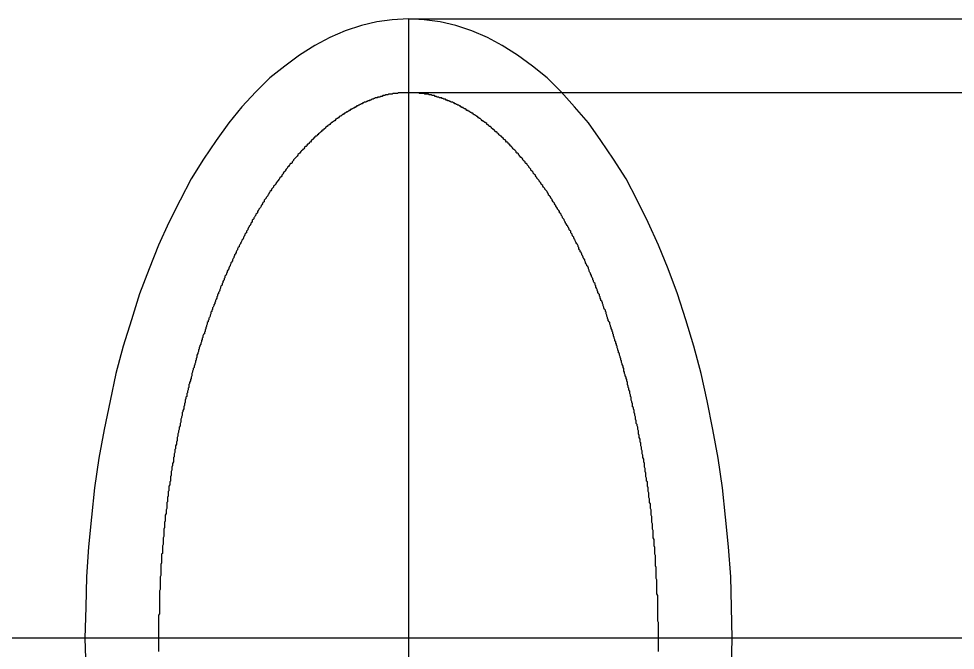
# Model space of a CAD drawing. Extents: x 0 to 68580, y 0 to 45720.
# Drawn here: x 42334.9 to 42462, y 11706.4 to 11792 of the extents above; entities that cross this region are included whole.
import ezdxf

# ---------------------------------------------------------------- set-up
doc = ezdxf.new("R2010")
doc.units = 0
doc.header["$LTSCALE"] = 40
doc.linetypes.add('CENTER2', pattern=[28.575, 19.05, -3.175, 3.175, -3.175])
doc.linetypes.add('HIDDEN2', pattern=[4.7625, 3.175, -1.5875])
doc.layers.add('EMS_SHIPSTRUCTURE', color=151, linetype='CONTINUOUS')

msp = doc.modelspace()

# ---------------------------------------------------------------- linework, layer by layer
at = {"layer": 'EMS_SHIPSTRUCTURE'}
msp.add_line((42387.791, 11792.032), (44792.686, 11792.032), dxfattribs=at)
at = {"layer": 'EMS_SHIPSTRUCTURE', "linetype": 'CENTER2'}
for p, q in [((42387.791, 11792.032), (42387.791, 11624.032)), ((41944.937, 11708.032), (46316.406, 11708.032))]:
    msp.add_line(p, q, dxfattribs=at)
at = {"layer": 'EMS_SHIPSTRUCTURE', "linetype": 'HIDDEN2'}
msp.add_line((42387.791, 11782.032), (44792.686, 11782.032), dxfattribs=at)
at = {"layer": 'EMS_SHIPSTRUCTURE'}
for points in [[(42387.8, 11792, 0), (42385.6, 11791.9, 0), (42383.5, 11791.6, 0), (42381.4, 11791.1, 0), (42379.2, 11790.4, 0), (42377.1, 11789.5, 0), (42375.1, 11788.4, 0), (42373, 11787.1, 0), (42371, 11785.6, 0), (42369, 11784, 0), (42367.1, 11782.1, 0), (42365.2, 11780.1, 0), (42363.4, 11777.9, 0), (42361.7, 11775.5, 0), (42360, 11773, 0), (42358.3, 11770.3, 0), (42356.8, 11767.4, 0), (42355.3, 11764.4, 0), (42353.9, 11761.3, 0), (42352.6, 11758.1, 0), (42351.3, 11754.7, 0), (42350.2, 11751.2, 0), (42349.1, 11747.6, 0), (42348.1, 11743.9, 0), (42347.3, 11740.2, 0), (42346.5, 11736.3, 0), (42345.8, 11732.4, 0), (42345.2, 11728.4, 0), (42344.8, 11724.4, 0), (42344.4, 11720.4, 0), (42344.1, 11716.3, 0), (42344, 11712.2, 0), (42343.9, 11708, 0), (42344, 11703.9, 0)], [(42431.6, 11703.9, 0), (42431.7, 11708, 0), (42431.6, 11712.2, 0), (42431.5, 11716.3, 0), (42431.2, 11720.4, 0), (42430.8, 11724.4, 0), (42430.4, 11728.4, 0), (42429.8, 11732.4, 0), (42429.1, 11736.3, 0), (42428.3, 11740.2, 0), (42427.5, 11743.9, 0), (42426.5, 11747.6, 0), (42425.4, 11751.2, 0), (42424.3, 11754.7, 0), (42423, 11758.1, 0), (42421.7, 11761.3, 0), (42420.3, 11764.4, 0), (42418.8, 11767.4, 0), (42417.3, 11770.3, 0), (42415.6, 11773, 0), (42413.9, 11775.5, 0), (42412.2, 11777.9, 0), (42410.3, 11780.1, 0), (42408.5, 11782.1, 0), (42406.6, 11784, 0), (42404.6, 11785.6, 0), (42402.6, 11787.1, 0), (42400.5, 11788.4, 0), (42398.5, 11789.5, 0), (42396.4, 11790.4, 0), (42394.2, 11791.1, 0), (42392.1, 11791.6, 0), (42389.9, 11791.9, 0), (42387.8, 11792, 0)], [(42387.8, 11782, 0), (42387.7, 11782, 0), (42387.7, 11782, 0), (42387.6, 11782, 0), (42387.5, 11782, 0), (42387.5, 11782, 0), (42387.4, 11782, 0), (42387.4, 11782, 0), (42387.3, 11782, 0), (42387.2, 11782, 0), (42387.2, 11782, 0), (42387.1, 11782, 0), (42387.1, 11782, 0), (42387, 11782, 0), (42386.9, 11782, 0), (42386.9, 11782, 0), (42386.8, 11782, 0), (42386.8, 11782, 0), (42386.7, 11782, 0), (42386.6, 11782, 0), (42386.6, 11782, 0), (42386.5, 11782, 0), (42386.5, 11782, 0), (42386.4, 11782, 0), (42386.3, 11781.9, 0), (42386.3, 11781.9, 0), (42386.2, 11781.9, 0), (42386.1, 11781.9, 0), (42386.1, 11781.9, 0), (42386, 11781.9, 0), (42386, 11781.9, 0), (42385.9, 11781.9, 0), (42385.8, 11781.9, 0), (42385.8, 11781.9, 0), (42385.7, 11781.9, 0), (42385.7, 11781.9, 0), (42385.6, 11781.8, 0), (42385.5, 11781.8, 0), (42385.5, 11781.8, 0), (42385.4, 11781.8, 0), (42385.3, 11781.8, 0), (42385.3, 11781.8, 0), (42385.2, 11781.8, 0), (42385.2, 11781.8, 0), (42385.1, 11781.8, 0), (42385, 11781.7, 0), (42385, 11781.7, 0), (42384.9, 11781.7, 0), (42384.8, 11781.7, 0), (42384.8, 11781.7, 0), (42384.7, 11781.7, 0), (42384.7, 11781.7, 0), (42384.6, 11781.6, 0), (42384.5, 11781.6, 0), (42384.5, 11781.6, 0), (42384.4, 11781.6, 0), (42384.3, 11781.6, 0), (42384.3, 11781.6, 0), (42384.2, 11781.5, 0), (42384.1, 11781.5, 0), (42384.1, 11781.5, 0), (42384, 11781.5, 0), (42384, 11781.5, 0), (42383.9, 11781.4, 0), (42383.8, 11781.4, 0), (42383.8, 11781.4, 0), (42383.7, 11781.4, 0), (42383.6, 11781.4, 0), (42383.6, 11781.3, 0), (42383.5, 11781.3, 0), (42383.4, 11781.3, 0), (42383.4, 11781.3, 0), (42383.3, 11781.3, 0), (42383.2, 11781.2, 0), (42383.2, 11781.2, 0), (42383.1, 11781.2, 0), (42383.1, 11781.2, 0), (42383, 11781.1, 0), (42382.9, 11781.1, 0), (42382.9, 11781.1, 0), (42382.8, 11781.1, 0), (42382.7, 11781, 0), (42382.7, 11781, 0), (42382.6, 11781, 0), (42382.5, 11781, 0), (42382.5, 11780.9, 0), (42382.4, 11780.9, 0), (42382.3, 11780.9, 0), (42382.3, 11780.9, 0), (42382.2, 11780.8, 0), (42382.1, 11780.8, 0), (42382.1, 11780.8, 0), (42382, 11780.7, 0), (42381.9, 11780.7, 0), (42381.9, 11780.7, 0), (42381.8, 11780.7, 0), (42381.7, 11780.6, 0), (42381.7, 11780.6, 0), (42381.6, 11780.6, 0), (42381.5, 11780.5, 0), (42381.5, 11780.5, 0), (42381.4, 11780.5, 0), (42381.3, 11780.4, 0), (42381.2, 11780.4, 0), (42381.2, 11780.4, 0), (42381.1, 11780.3, 0), (42381, 11780.3, 0), (42381, 11780.3, 0), (42380.9, 11780.2, 0), (42380.8, 11780.2, 0), (42380.8, 11780.2, 0), (42380.7, 11780.1, 0), (42380.6, 11780.1, 0), (42380.6, 11780, 0), (42380.5, 11780, 0), (42380.4, 11780, 0), (42380.4, 11779.9, 0), (42380.3, 11779.9, 0), (42380.2, 11779.8, 0), (42380.1, 11779.8, 0), (42380.1, 11779.8, 0), (42380, 11779.7, 0), (42379.9, 11779.7, 0), (42379.9, 11779.6, 0), (42379.8, 11779.6, 0), (42379.7, 11779.6, 0), (42379.7, 11779.5, 0), (42379.6, 11779.5, 0), (42379.5, 11779.4, 0), (42379.4, 11779.4, 0), (42379.4, 11779.3, 0), (42379.3, 11779.3, 0), (42379.2, 11779.2, 0), (42379.2, 11779.2, 0), (42379.1, 11779.2, 0), (42379, 11779.1, 0), (42378.9, 11779.1, 0), (42378.9, 11779, 0), (42378.8, 11779, 0), (42378.7, 11778.9, 0), (42378.7, 11778.9, 0), (42378.6, 11778.8, 0), (42378.5, 11778.8, 0), (42378.4, 11778.7, 0), (42378.4, 11778.7, 0), (42378.3, 11778.6, 0), (42378.2, 11778.6, 0), (42378.2, 11778.5, 0), (42378.1, 11778.5, 0), (42378, 11778.4, 0), (42377.9, 11778.4, 0), (42377.9, 11778.3, 0), (42377.8, 11778.2, 0), (42377.7, 11778.2, 0), (42377.6, 11778.1, 0), (42377.6, 11778.1, 0), (42377.5, 11778, 0), (42377.4, 11778, 0), (42377.4, 11777.9, 0), (42377.3, 11777.9, 0), (42377.2, 11777.8, 0), (42377.1, 11777.7, 0), (42377.1, 11777.7, 0), (42377, 11777.6, 0), (42376.9, 11777.6, 0), (42376.8, 11777.5, 0), (42376.8, 11777.4, 0), (42376.7, 11777.4, 0), (42376.6, 11777.3, 0), (42376.6, 11777.3, 0), (42376.5, 11777.2, 0), (42376.4, 11777.1, 0), (42376.3, 11777.1, 0), (42376.3, 11777, 0), (42376.2, 11776.9, 0), (42376.1, 11776.9, 0), (42376, 11776.8, 0), (42376, 11776.7, 0), (42375.9, 11776.7, 0), (42375.8, 11776.6, 0), (42375.7, 11776.5, 0), (42375.7, 11776.5, 0), (42375.6, 11776.4, 0), (42375.5, 11776.3, 0), (42375.4, 11776.3, 0), (42375.4, 11776.2, 0), (42375.3, 11776.1, 0), (42375.2, 11776.1, 0), (42375.1, 11776, 0), (42375.1, 11775.9, 0), (42375, 11775.9, 0), (42374.9, 11775.8, 0), (42374.8, 11775.7, 0), (42374.8, 11775.6, 0), (42374.7, 11775.6, 0), (42374.6, 11775.5, 0), (42374.6, 11775.4, 0), (42374.5, 11775.3, 0), (42374.4, 11775.3, 0), (42374.3, 11775.2, 0), (42374.3, 11775.1, 0), (42374.2, 11775, 0), (42374.1, 11775, 0), (42374, 11774.9, 0), (42374, 11774.8, 0), (42373.9, 11774.7, 0), (42373.8, 11774.7, 0), (42373.7, 11774.6, 0), (42373.7, 11774.5, 0), (42373.6, 11774.4, 0), (42373.5, 11774.3, 0), (42373.4, 11774.3, 0), (42373.4, 11774.2, 0), (42373.3, 11774.1, 0), (42373.2, 11774, 0), (42373.1, 11773.9, 0), (42373.1, 11773.8, 0), (42373, 11773.8, 0), (42372.9, 11773.7, 0), (42372.8, 11773.6, 0), (42372.8, 11773.5, 0), (42372.7, 11773.4, 0), (42372.6, 11773.3, 0), (42372.5, 11773.2, 0), (42372.5, 11773.2, 0), (42372.4, 11773.1, 0), (42372.3, 11773, 0), (42372.2, 11772.9, 0), (42372.2, 11772.8, 0), (42372.1, 11772.7, 0), (42372, 11772.6, 0), (42372, 11772.5, 0), (42371.9, 11772.4, 0), (42371.8, 11772.4, 0), (42371.7, 11772.3, 0), (42371.7, 11772.2, 0), (42371.6, 11772.1, 0), (42371.5, 11772, 0), (42371.4, 11771.9, 0), (42371.4, 11771.8, 0), (42371.3, 11771.7, 0), (42371.2, 11771.6, 0), (42371.1, 11771.5, 0), (42371.1, 11771.4, 0), (42371, 11771.3, 0), (42370.9, 11771.2, 0), (42370.8, 11771.1, 0), (42370.8, 11771, 0), (42370.7, 11770.9, 0), (42370.6, 11770.8, 0), (42370.6, 11770.7, 0), (42370.5, 11770.6, 0), (42370.4, 11770.5, 0), (42370.3, 11770.4, 0), (42370.3, 11770.3, 0), (42370.2, 11770.2, 0), (42370.1, 11770.1, 0), (42370, 11770, 0), (42370, 11769.9, 0), (42369.9, 11769.8, 0), (42369.8, 11769.7, 0), (42369.8, 11769.6, 0), (42369.7, 11769.5, 0), (42369.6, 11769.4, 0), (42369.5, 11769.3, 0), (42369.5, 11769.2, 0), (42369.4, 11769.1, 0), (42369.3, 11769, 0), (42369.2, 11768.9, 0), (42369.2, 11768.8, 0), (42369.1, 11768.7, 0), (42369, 11768.6, 0), (42369, 11768.5, 0), (42368.9, 11768.4, 0), (42368.8, 11768.2, 0), (42368.7, 11768.1, 0), (42368.7, 11768, 0), (42368.6, 11767.9, 0), (42368.5, 11767.8, 0), (42368.5, 11767.7, 0), (42368.4, 11767.6, 0), (42368.3, 11767.5, 0), (42368.2, 11767.4, 0), (42368.2, 11767.2, 0), (42368.1, 11767.1, 0), (42368, 11767, 0), (42368, 11766.9, 0), (42367.9, 11766.8, 0), (42367.8, 11766.7, 0), (42367.8, 11766.6, 0), (42367.7, 11766.4, 0), (42367.6, 11766.3, 0), (42367.5, 11766.2, 0), (42367.5, 11766.1, 0), (42367.4, 11766, 0), (42367.3, 11765.9, 0), (42367.3, 11765.7, 0), (42367.2, 11765.6, 0), (42367.1, 11765.5, 0), (42367.1, 11765.4, 0), (42367, 11765.3, 0), (42366.9, 11765.1, 0), (42366.8, 11765, 0), (42366.8, 11764.9, 0), (42366.7, 11764.8, 0), (42366.6, 11764.7, 0), (42366.6, 11764.5, 0), (42366.5, 11764.4, 0), (42366.4, 11764.3, 0), (42366.4, 11764.2, 0), (42366.3, 11764, 0), (42366.2, 11763.9, 0), (42366.2, 11763.8, 0), (42366.1, 11763.7, 0), (42366, 11763.5, 0), (42366, 11763.4, 0), (42365.9, 11763.3, 0), (42365.8, 11763.2, 0), (42365.8, 11763, 0), (42365.7, 11762.9, 0), (42365.6, 11762.8, 0), (42365.6, 11762.7, 0), (42365.5, 11762.5, 0), (42365.4, 11762.4, 0), (42365.4, 11762.3, 0), (42365.3, 11762.1, 0), (42365.2, 11762, 0), (42365.2, 11761.9, 0), (42365.1, 11761.7, 0), (42365, 11761.6, 0), (42365, 11761.5, 0), (42364.9, 11761.4, 0), (42364.8, 11761.2, 0), (42364.8, 11761.1, 0), (42364.7, 11761, 0), (42364.6, 11760.8, 0), (42364.6, 11760.7, 0), (42364.5, 11760.6, 0), (42364.4, 11760.4, 0), (42364.4, 11760.3, 0), (42364.3, 11760.1, 0), (42364.2, 11760, 0), (42364.2, 11759.9, 0), (42364.1, 11759.7, 0), (42364.1, 11759.6, 0), (42364, 11759.5, 0), (42363.9, 11759.3, 0), (42363.9, 11759.2, 0), (42363.8, 11759, 0), (42363.7, 11758.9, 0), (42363.7, 11758.8, 0), (42363.6, 11758.6, 0), (42363.6, 11758.5, 0), (42363.5, 11758.4, 0), (42363.4, 11758.2, 0), (42363.4, 11758.1, 0), (42363.3, 11757.9, 0), (42363.2, 11757.8, 0), (42363.2, 11757.6, 0), (42363.1, 11757.5, 0), (42363.1, 11757.4, 0), (42363, 11757.2, 0), (42362.9, 11757.1, 0), (42362.9, 11756.9, 0), (42362.8, 11756.8, 0), (42362.8, 11756.6, 0), (42362.7, 11756.5, 0), (42362.6, 11756.4, 0), (42362.6, 11756.2, 0), (42362.5, 11756.1, 0), (42362.5, 11755.9, 0), (42362.4, 11755.8, 0), (42362.3, 11755.6, 0), (42362.3, 11755.5, 0), (42362.2, 11755.3, 0), (42362.2, 11755.2, 0), (42362.1, 11755, 0), (42362, 11754.9, 0), (42362, 11754.7, 0), (42361.9, 11754.6, 0), (42361.9, 11754.4, 0), (42361.8, 11754.3, 0), (42361.8, 11754.1, 0), (42361.7, 11754, 0), (42361.6, 11753.8, 0), (42361.6, 11753.7, 0), (42361.5, 11753.5, 0), (42361.5, 11753.4, 0), (42361.4, 11753.2, 0), (42361.4, 11753.1, 0), (42361.3, 11752.9, 0), (42361.2, 11752.8, 0), (42361.2, 11752.6, 0), (42361.1, 11752.5, 0), (42361.1, 11752.3, 0), (42361, 11752.2, 0), (42361, 11752, 0), (42360.9, 11751.8, 0), (42360.9, 11751.7, 0), (42360.8, 11751.5, 0), (42360.7, 11751.4, 0), (42360.7, 11751.2, 0), (42360.6, 11751.1, 0), (42360.6, 11750.9, 0), (42360.5, 11750.8, 0), (42360.5, 11750.6, 0), (42360.4, 11750.4, 0), (42360.4, 11750.3, 0), (42360.3, 11750.1, 0), (42360.3, 11750, 0), (42360.2, 11749.8, 0), (42360.2, 11749.6, 0), (42360.1, 11749.5, 0), (42360.1, 11749.3, 0), (42360, 11749.2, 0), (42359.9, 11749, 0), (42359.9, 11748.8, 0), (42359.8, 11748.7, 0), (42359.8, 11748.5, 0), (42359.7, 11748.4, 0), (42359.7, 11748.2, 0), (42359.6, 11748, 0), (42359.6, 11747.9, 0), (42359.5, 11747.7, 0), (42359.5, 11747.6, 0), (42359.4, 11747.4, 0), (42359.4, 11747.2, 0), (42359.3, 11747.1, 0), (42359.3, 11746.9, 0), (42359.2, 11746.7, 0), (42359.2, 11746.6, 0), (42359.1, 11746.4, 0), (42359.1, 11746.2, 0), (42359.1, 11746.1, 0), (42359, 11745.9, 0), (42359, 11745.7, 0), (42358.9, 11745.6, 0), (42358.9, 11745.4, 0), (42358.8, 11745.2, 0), (42358.8, 11745.1, 0), (42358.7, 11744.9, 0), (42358.7, 11744.7, 0), (42358.6, 11744.6, 0), (42358.6, 11744.4, 0), (42358.5, 11744.2, 0), (42358.5, 11744.1, 0), (42358.4, 11743.9, 0), (42358.4, 11743.7, 0), (42358.4, 11743.6, 0), (42358.3, 11743.4, 0), (42358.3, 11743.2, 0), (42358.2, 11743.1, 0), (42358.2, 11742.9, 0), (42358.1, 11742.7, 0), (42358.1, 11742.5, 0), (42358, 11742.4, 0), (42358, 11742.2, 0), (42358, 11742, 0), (42357.9, 11741.9, 0), (42357.9, 11741.7, 0), (42357.8, 11741.5, 0), (42357.8, 11741.3, 0), (42357.7, 11741.2, 0), (42357.7, 11741, 0), (42357.7, 11740.8, 0), (42357.6, 11740.7, 0), (42357.6, 11740.5, 0), (42357.5, 11740.3, 0), (42357.5, 11740.1, 0), (42357.5, 11740, 0), (42357.4, 11739.8, 0), (42357.4, 11739.6, 0), (42357.3, 11739.4, 0), (42357.3, 11739.3, 0), (42357.3, 11739.1, 0), (42357.2, 11738.9, 0), (42357.2, 11738.7, 0), (42357.1, 11738.6, 0), (42357.1, 11738.4, 0), (42357.1, 11738.2, 0), (42357, 11738, 0), (42357, 11737.9, 0), (42356.9, 11737.7, 0), (42356.9, 11737.5, 0), (42356.9, 11737.3, 0), (42356.8, 11737.1, 0), (42356.8, 11737, 0), (42356.8, 11736.8, 0), (42356.7, 11736.6, 0), (42356.7, 11736.4, 0), (42356.7, 11736.3, 0), (42356.6, 11736.1, 0), (42356.6, 11735.9, 0), (42356.5, 11735.7, 0), (42356.5, 11735.5, 0), (42356.5, 11735.4, 0), (42356.4, 11735.2, 0), (42356.4, 11735, 0), (42356.4, 11734.8, 0), (42356.3, 11734.6, 0), (42356.3, 11734.5, 0), (42356.3, 11734.3, 0), (42356.2, 11734.1, 0), (42356.2, 11733.9, 0), (42356.2, 11733.7, 0), (42356.1, 11733.6, 0), (42356.1, 11733.4, 0), (42356.1, 11733.2, 0), (42356, 11733, 0), (42356, 11732.8, 0), (42356, 11732.6, 0), (42355.9, 11732.5, 0), (42355.9, 11732.3, 0), (42355.9, 11732.1, 0), (42355.9, 11731.9, 0), (42355.8, 11731.7, 0), (42355.8, 11731.5, 0), (42355.8, 11731.4, 0), (42355.7, 11731.2, 0), (42355.7, 11731, 0), (42355.7, 11730.8, 0), (42355.6, 11730.6, 0), (42355.6, 11730.4, 0), (42355.6, 11730.3, 0), (42355.6, 11730.1, 0), (42355.5, 11729.9, 0), (42355.5, 11729.7, 0), (42355.5, 11729.5, 0), (42355.5, 11729.3, 0), (42355.4, 11729.2, 0), (42355.4, 11729, 0), (42355.4, 11728.8, 0), (42355.3, 11728.6, 0), (42355.3, 11728.4, 0), (42355.3, 11728.2, 0), (42355.3, 11728, 0), (42355.2, 11727.9, 0), (42355.2, 11727.7, 0), (42355.2, 11727.5, 0), (42355.2, 11727.3, 0), (42355.1, 11727.1, 0), (42355.1, 11726.9, 0), (42355.1, 11726.7, 0), (42355.1, 11726.5, 0), (42355, 11726.4, 0), (42355, 11726.2, 0), (42355, 11726, 0), (42355, 11725.8, 0), (42355, 11725.6, 0), (42354.9, 11725.4, 0), (42354.9, 11725.2, 0), (42354.9, 11725, 0), (42354.9, 11724.9, 0), (42354.8, 11724.7, 0), (42354.8, 11724.5, 0), (42354.8, 11724.3, 0), (42354.8, 11724.1, 0), (42354.8, 11723.9, 0), (42354.7, 11723.7, 0), (42354.7, 11723.5, 0), (42354.7, 11723.3, 0), (42354.7, 11723.2, 0), (42354.7, 11723, 0), (42354.6, 11722.8, 0), (42354.6, 11722.6, 0), (42354.6, 11722.4, 0), (42354.6, 11722.2, 0), (42354.6, 11722, 0), (42354.6, 11721.8, 0), (42354.5, 11721.6, 0), (42354.5, 11721.4, 0), (42354.5, 11721.3, 0), (42354.5, 11721.1, 0), (42354.5, 11720.9, 0), (42354.5, 11720.7, 0), (42354.4, 11720.5, 0), (42354.4, 11720.3, 0), (42354.4, 11720.1, 0), (42354.4, 11719.9, 0), (42354.4, 11719.7, 0), (42354.4, 11719.5, 0), (42354.3, 11719.4, 0), (42354.3, 11719.2, 0), (42354.3, 11719, 0), (42354.3, 11718.8, 0), (42354.3, 11718.6, 0), (42354.3, 11718.4, 0), (42354.3, 11718.2, 0), (42354.2, 11718, 0), (42354.2, 11717.8, 0), (42354.2, 11717.6, 0), (42354.2, 11717.4, 0), (42354.2, 11717.2, 0), (42354.2, 11717.1, 0), (42354.2, 11716.9, 0), (42354.2, 11716.7, 0), (42354.2, 11716.5, 0), (42354.1, 11716.3, 0), (42354.1, 11716.1, 0), (42354.1, 11715.9, 0), (42354.1, 11715.7, 0), (42354.1, 11715.5, 0), (42354.1, 11715.3, 0), (42354.1, 11715.1, 0), (42354.1, 11714.9, 0), (42354.1, 11714.7, 0), (42354.1, 11714.6, 0), (42354, 11714.4, 0), (42354, 11714.2, 0), (42354, 11714, 0), (42354, 11713.8, 0), (42354, 11713.6, 0), (42354, 11713.4, 0), (42354, 11713.2, 0), (42354, 11713, 0), (42354, 11712.8, 0), (42354, 11712.6, 0), (42354, 11712.4, 0), (42354, 11712.2, 0), (42354, 11712, 0), (42354, 11711.9, 0), (42354, 11711.7, 0), (42354, 11711.5, 0), (42354, 11711.3, 0), (42353.9, 11711.1, 0), (42353.9, 11710.9, 0), (42353.9, 11710.7, 0), (42353.9, 11710.5, 0), (42353.9, 11710.3, 0), (42353.9, 11710.1, 0), (42353.9, 11709.9, 0), (42353.9, 11709.7, 0), (42353.9, 11709.5, 0), (42353.9, 11709.3, 0), (42353.9, 11709.1, 0), (42353.9, 11709, 0), (42353.9, 11708.8, 0), (42353.9, 11708.6, 0), (42353.9, 11708.4, 0), (42353.9, 11708.2, 0), (42353.9, 11708, 0), (42353.9, 11707.8, 0), (42353.9, 11707.6, 0), (42353.9, 11707.4, 0), (42353.9, 11707.2, 0), (42353.9, 11707, 0), (42353.9, 11706.8, 0), (42353.9, 11706.6, 0), (42353.9, 11706.4, 0), (42353.9, 11706.2, 0)], [(42421.7, 11706.2, 0), (42421.7, 11706.4, 0), (42421.7, 11706.6, 0), (42421.7, 11706.8, 0), (42421.7, 11707, 0), (42421.7, 11707.2, 0), (42421.7, 11707.4, 0), (42421.7, 11707.6, 0), (42421.7, 11707.8, 0), (42421.7, 11708, 0), (42421.7, 11708.2, 0), (42421.7, 11708.4, 0), (42421.7, 11708.6, 0), (42421.7, 11708.8, 0), (42421.7, 11709, 0), (42421.7, 11709.1, 0), (42421.7, 11709.3, 0), (42421.7, 11709.5, 0), (42421.7, 11709.7, 0), (42421.7, 11709.9, 0), (42421.7, 11710.1, 0), (42421.6, 11710.3, 0), (42421.6, 11710.5, 0), (42421.6, 11710.7, 0), (42421.6, 11710.9, 0), (42421.6, 11711.1, 0), (42421.6, 11711.3, 0), (42421.6, 11711.5, 0), (42421.6, 11711.7, 0), (42421.6, 11711.9, 0), (42421.6, 11712, 0), (42421.6, 11712.2, 0), (42421.6, 11712.4, 0), (42421.6, 11712.6, 0), (42421.6, 11712.8, 0), (42421.6, 11713, 0), (42421.6, 11713.2, 0), (42421.6, 11713.4, 0), (42421.6, 11713.6, 0), (42421.6, 11713.8, 0), (42421.5, 11714, 0), (42421.5, 11714.2, 0), (42421.5, 11714.4, 0), (42421.5, 11714.6, 0), (42421.5, 11714.7, 0), (42421.5, 11714.9, 0), (42421.5, 11715.1, 0), (42421.5, 11715.3, 0), (42421.5, 11715.5, 0), (42421.5, 11715.7, 0), (42421.5, 11715.9, 0), (42421.4, 11716.1, 0), (42421.4, 11716.3, 0), (42421.4, 11716.5, 0), (42421.4, 11716.7, 0), (42421.4, 11716.9, 0), (42421.4, 11717.1, 0), (42421.4, 11717.2, 0), (42421.4, 11717.4, 0), (42421.4, 11717.6, 0), (42421.3, 11717.8, 0), (42421.3, 11718, 0), (42421.3, 11718.2, 0), (42421.3, 11718.4, 0), (42421.3, 11718.6, 0), (42421.3, 11718.8, 0), (42421.3, 11719, 0), (42421.3, 11719.2, 0), (42421.2, 11719.4, 0), (42421.2, 11719.5, 0), (42421.2, 11719.7, 0), (42421.2, 11719.9, 0), (42421.2, 11720.1, 0), (42421.2, 11720.3, 0), (42421.1, 11720.5, 0), (42421.1, 11720.7, 0), (42421.1, 11720.9, 0), (42421.1, 11721.1, 0), (42421.1, 11721.3, 0), (42421.1, 11721.4, 0), (42421, 11721.6, 0), (42421, 11721.8, 0), (42421, 11722, 0), (42421, 11722.2, 0), (42421, 11722.4, 0), (42421, 11722.6, 0), (42420.9, 11722.8, 0), (42420.9, 11723, 0), (42420.9, 11723.2, 0), (42420.9, 11723.3, 0), (42420.9, 11723.5, 0), (42420.8, 11723.7, 0), (42420.8, 11723.9, 0), (42420.8, 11724.1, 0), (42420.8, 11724.3, 0), (42420.8, 11724.5, 0), (42420.7, 11724.7, 0), (42420.7, 11724.9, 0), (42420.7, 11725, 0), (42420.7, 11725.2, 0), (42420.7, 11725.4, 0), (42420.6, 11725.6, 0), (42420.6, 11725.8, 0), (42420.6, 11726, 0), (42420.6, 11726.2, 0), (42420.5, 11726.4, 0), (42420.5, 11726.5, 0), (42420.5, 11726.7, 0), (42420.5, 11726.9, 0), (42420.4, 11727.1, 0), (42420.4, 11727.3, 0), (42420.4, 11727.5, 0), (42420.4, 11727.7, 0), (42420.3, 11727.9, 0), (42420.3, 11728, 0), (42420.3, 11728.2, 0), (42420.3, 11728.4, 0), (42420.2, 11728.6, 0), (42420.2, 11728.8, 0), (42420.2, 11729, 0), (42420.2, 11729.2, 0), (42420.1, 11729.3, 0), (42420.1, 11729.5, 0), (42420.1, 11729.7, 0), (42420, 11729.9, 0), (42420, 11730.1, 0), (42420, 11730.3, 0), (42420, 11730.4, 0), (42419.9, 11730.6, 0), (42419.9, 11730.8, 0), (42419.9, 11731, 0), (42419.8, 11731.2, 0), (42419.8, 11731.4, 0), (42419.8, 11731.5, 0), (42419.8, 11731.7, 0), (42419.7, 11731.9, 0), (42419.7, 11732.1, 0), (42419.7, 11732.3, 0), (42419.6, 11732.5, 0), (42419.6, 11732.6, 0), (42419.6, 11732.8, 0), (42419.5, 11733, 0), (42419.5, 11733.2, 0), (42419.5, 11733.4, 0), (42419.4, 11733.6, 0), (42419.4, 11733.7, 0), (42419.4, 11733.9, 0), (42419.3, 11734.1, 0), (42419.3, 11734.3, 0), (42419.3, 11734.5, 0), (42419.2, 11734.6, 0), (42419.2, 11734.8, 0), (42419.2, 11735, 0), (42419.1, 11735.2, 0), (42419.1, 11735.4, 0), (42419.1, 11735.5, 0), (42419, 11735.7, 0), (42419, 11735.9, 0), (42419, 11736.1, 0), (42418.9, 11736.3, 0), (42418.9, 11736.4, 0), (42418.9, 11736.6, 0), (42418.8, 11736.8, 0), (42418.8, 11737, 0), (42418.7, 11737.1, 0), (42418.7, 11737.3, 0), (42418.7, 11737.5, 0), (42418.6, 11737.7, 0), (42418.6, 11737.9, 0), (42418.6, 11738, 0), (42418.5, 11738.2, 0), (42418.5, 11738.4, 0), (42418.4, 11738.6, 0), (42418.4, 11738.7, 0), (42418.4, 11738.9, 0), (42418.3, 11739.1, 0), (42418.3, 11739.3, 0), (42418.2, 11739.4, 0), (42418.2, 11739.6, 0), (42418.2, 11739.8, 0), (42418.1, 11740, 0), (42418.1, 11740.1, 0), (42418, 11740.3, 0), (42418, 11740.5, 0), (42418, 11740.7, 0), (42417.9, 11740.8, 0), (42417.9, 11741, 0), (42417.8, 11741.2, 0), (42417.8, 11741.3, 0), (42417.8, 11741.5, 0), (42417.7, 11741.7, 0), (42417.7, 11741.9, 0), (42417.6, 11742, 0), (42417.6, 11742.2, 0), (42417.5, 11742.4, 0), (42417.5, 11742.5, 0), (42417.5, 11742.7, 0), (42417.4, 11742.9, 0), (42417.4, 11743.1, 0), (42417.3, 11743.2, 0), (42417.3, 11743.4, 0), (42417.2, 11743.6, 0), (42417.2, 11743.7, 0), (42417.1, 11743.9, 0), (42417.1, 11744.1, 0), (42417, 11744.2, 0), (42417, 11744.4, 0), (42417, 11744.6, 0), (42416.9, 11744.7, 0), (42416.9, 11744.9, 0), (42416.8, 11745.1, 0), (42416.8, 11745.2, 0), (42416.7, 11745.4, 0), (42416.7, 11745.6, 0), (42416.6, 11745.7, 0), (42416.6, 11745.9, 0), (42416.5, 11746.1, 0), (42416.5, 11746.2, 0), (42416.4, 11746.4, 0), (42416.4, 11746.6, 0), (42416.3, 11746.7, 0), (42416.3, 11746.9, 0), (42416.2, 11747.1, 0), (42416.2, 11747.2, 0), (42416.1, 11747.4, 0), (42416.1, 11747.6, 0), (42416, 11747.7, 0), (42416, 11747.9, 0), (42415.9, 11748, 0), (42415.9, 11748.2, 0), (42415.8, 11748.4, 0), (42415.8, 11748.5, 0), (42415.7, 11748.7, 0), (42415.7, 11748.8, 0), (42415.6, 11749, 0), (42415.6, 11749.2, 0), (42415.5, 11749.3, 0), (42415.5, 11749.5, 0), (42415.4, 11749.6, 0), (42415.4, 11749.8, 0), (42415.3, 11750, 0), (42415.3, 11750.1, 0), (42415.2, 11750.3, 0), (42415.2, 11750.4, 0), (42415.1, 11750.6, 0), (42415.1, 11750.8, 0), (42415, 11750.9, 0), (42414.9, 11751.1, 0), (42414.9, 11751.2, 0), (42414.8, 11751.4, 0), (42414.8, 11751.5, 0), (42414.7, 11751.7, 0), (42414.7, 11751.8, 0), (42414.6, 11752, 0), (42414.6, 11752.2, 0), (42414.5, 11752.3, 0), (42414.5, 11752.5, 0), (42414.4, 11752.6, 0), (42414.3, 11752.8, 0), (42414.3, 11752.9, 0), (42414.2, 11753.1, 0), (42414.2, 11753.2, 0), (42414.1, 11753.4, 0), (42414.1, 11753.5, 0), (42414, 11753.7, 0), (42413.9, 11753.8, 0), (42413.9, 11754, 0), (42413.8, 11754.1, 0), (42413.8, 11754.3, 0), (42413.7, 11754.4, 0), (42413.7, 11754.6, 0), (42413.6, 11754.7, 0), (42413.5, 11754.9, 0), (42413.5, 11755, 0), (42413.4, 11755.2, 0), (42413.4, 11755.3, 0), (42413.3, 11755.5, 0), (42413.2, 11755.6, 0), (42413.2, 11755.8, 0), (42413.1, 11755.9, 0), (42413.1, 11756.1, 0), (42413, 11756.2, 0), (42412.9, 11756.4, 0), (42412.9, 11756.5, 0), (42412.8, 11756.6, 0), (42412.8, 11756.8, 0), (42412.7, 11756.9, 0), (42412.6, 11757.1, 0), (42412.6, 11757.2, 0), (42412.5, 11757.4, 0), (42412.5, 11757.5, 0), (42412.4, 11757.6, 0), (42412.3, 11757.8, 0), (42412.3, 11757.9, 0), (42412.2, 11758.1, 0), (42412.2, 11758.2, 0), (42412.1, 11758.4, 0), (42412, 11758.5, 0), (42412, 11758.6, 0), (42411.9, 11758.8, 0), (42411.8, 11758.9, 0), (42411.8, 11759, 0), (42411.7, 11759.2, 0), (42411.7, 11759.3, 0), (42411.6, 11759.5, 0), (42411.5, 11759.6, 0), (42411.5, 11759.7, 0), (42411.4, 11759.9, 0), (42411.3, 11760, 0), (42411.3, 11760.1, 0), (42411.2, 11760.3, 0), (42411.1, 11760.4, 0), (42411.1, 11760.6, 0), (42411, 11760.7, 0), (42410.9, 11760.8, 0), (42410.9, 11761, 0), (42410.8, 11761.1, 0), (42410.8, 11761.2, 0), (42410.7, 11761.4, 0), (42410.6, 11761.5, 0), (42410.6, 11761.6, 0), (42410.5, 11761.7, 0), (42410.4, 11761.9, 0), (42410.4, 11762, 0), (42410.3, 11762.1, 0), (42410.2, 11762.3, 0), (42410.2, 11762.4, 0), (42410.1, 11762.5, 0), (42410, 11762.7, 0), (42410, 11762.8, 0), (42409.9, 11762.9, 0), (42409.8, 11763, 0), (42409.8, 11763.2, 0), (42409.7, 11763.3, 0), (42409.6, 11763.4, 0), (42409.6, 11763.5, 0), (42409.5, 11763.7, 0), (42409.4, 11763.8, 0), (42409.4, 11763.9, 0), (42409.3, 11764, 0), (42409.2, 11764.2, 0), (42409.1, 11764.3, 0), (42409.1, 11764.4, 0), (42409, 11764.5, 0), (42408.9, 11764.7, 0), (42408.9, 11764.8, 0), (42408.8, 11764.9, 0), (42408.7, 11765, 0), (42408.7, 11765.1, 0), (42408.6, 11765.3, 0), (42408.5, 11765.4, 0), (42408.5, 11765.5, 0), (42408.4, 11765.6, 0), (42408.3, 11765.7, 0), (42408.3, 11765.9, 0), (42408.2, 11766, 0), (42408.1, 11766.1, 0), (42408, 11766.2, 0), (42408, 11766.3, 0), (42407.9, 11766.4, 0), (42407.8, 11766.6, 0), (42407.8, 11766.7, 0), (42407.7, 11766.8, 0), (42407.6, 11766.9, 0), (42407.6, 11767, 0), (42407.5, 11767.1, 0), (42407.4, 11767.2, 0), (42407.3, 11767.4, 0), (42407.3, 11767.5, 0), (42407.2, 11767.6, 0), (42407.1, 11767.7, 0), (42407.1, 11767.8, 0), (42407, 11767.9, 0), (42406.9, 11768, 0), (42406.8, 11768.1, 0), (42406.8, 11768.2, 0), (42406.7, 11768.4, 0), (42406.6, 11768.5, 0), (42406.6, 11768.6, 0), (42406.5, 11768.7, 0), (42406.4, 11768.8, 0), (42406.3, 11768.9, 0), (42406.3, 11769, 0), (42406.2, 11769.1, 0), (42406.1, 11769.2, 0), (42406, 11769.3, 0), (42406, 11769.4, 0), (42405.9, 11769.5, 0), (42405.8, 11769.6, 0), (42405.8, 11769.7, 0), (42405.7, 11769.8, 0), (42405.6, 11769.9, 0), (42405.5, 11770, 0), (42405.5, 11770.1, 0), (42405.4, 11770.2, 0), (42405.3, 11770.3, 0), (42405.2, 11770.4, 0), (42405.2, 11770.5, 0), (42405.1, 11770.6, 0), (42405, 11770.7, 0), (42405, 11770.8, 0), (42404.9, 11770.9, 0), (42404.8, 11771, 0), (42404.7, 11771.1, 0), (42404.7, 11771.2, 0), (42404.6, 11771.3, 0), (42404.5, 11771.4, 0), (42404.4, 11771.5, 0), (42404.4, 11771.6, 0), (42404.3, 11771.7, 0), (42404.2, 11771.8, 0), (42404.1, 11771.9, 0), (42404.1, 11772, 0), (42404, 11772.1, 0), (42403.9, 11772.2, 0), (42403.9, 11772.3, 0), (42403.8, 11772.4, 0), (42403.7, 11772.4, 0), (42403.6, 11772.5, 0), (42403.6, 11772.6, 0), (42403.5, 11772.7, 0), (42403.4, 11772.8, 0), (42403.3, 11772.9, 0), (42403.3, 11773, 0), (42403.2, 11773.1, 0), (42403.1, 11773.2, 0), (42403, 11773.2, 0), (42403, 11773.3, 0), (42402.9, 11773.4, 0), (42402.8, 11773.5, 0), (42402.7, 11773.6, 0), (42402.7, 11773.7, 0), (42402.6, 11773.8, 0), (42402.5, 11773.8, 0), (42402.4, 11773.9, 0), (42402.4, 11774, 0), (42402.3, 11774.1, 0), (42402.2, 11774.2, 0), (42402.1, 11774.3, 0), (42402.1, 11774.3, 0), (42402, 11774.4, 0), (42401.9, 11774.5, 0), (42401.8, 11774.6, 0), (42401.8, 11774.7, 0), (42401.7, 11774.7, 0), (42401.6, 11774.8, 0), (42401.6, 11774.9, 0), (42401.5, 11775, 0), (42401.4, 11775, 0), (42401.3, 11775.1, 0), (42401.3, 11775.2, 0), (42401.2, 11775.3, 0), (42401.1, 11775.3, 0), (42401, 11775.4, 0), (42401, 11775.5, 0), (42400.9, 11775.6, 0), (42400.8, 11775.6, 0), (42400.7, 11775.7, 0), (42400.7, 11775.8, 0), (42400.6, 11775.9, 0), (42400.5, 11775.9, 0), (42400.4, 11776, 0), (42400.4, 11776.1, 0), (42400.3, 11776.1, 0), (42400.2, 11776.2, 0), (42400.1, 11776.3, 0), (42400.1, 11776.3, 0), (42400, 11776.4, 0), (42399.9, 11776.5, 0), (42399.8, 11776.5, 0), (42399.8, 11776.6, 0), (42399.7, 11776.7, 0), (42399.6, 11776.7, 0), (42399.5, 11776.8, 0), (42399.5, 11776.9, 0), (42399.4, 11776.9, 0), (42399.3, 11777, 0), (42399.3, 11777.1, 0), (42399.2, 11777.1, 0), (42399.1, 11777.2, 0), (42399, 11777.3, 0), (42399, 11777.3, 0), (42398.9, 11777.4, 0), (42398.8, 11777.4, 0), (42398.7, 11777.5, 0), (42398.7, 11777.6, 0), (42398.6, 11777.6, 0), (42398.5, 11777.7, 0), (42398.4, 11777.7, 0), (42398.4, 11777.8, 0), (42398.3, 11777.9, 0), (42398.2, 11777.9, 0), (42398.2, 11778, 0), (42398.1, 11778, 0), (42398, 11778.1, 0), (42397.9, 11778.1, 0), (42397.9, 11778.2, 0), (42397.8, 11778.2, 0), (42397.7, 11778.3, 0), (42397.6, 11778.4, 0), (42397.6, 11778.4, 0), (42397.5, 11778.5, 0), (42397.4, 11778.5, 0), (42397.4, 11778.6, 0), (42397.3, 11778.6, 0), (42397.2, 11778.7, 0), (42397.1, 11778.7, 0), (42397.1, 11778.8, 0), (42397, 11778.8, 0), (42396.9, 11778.9, 0), (42396.9, 11778.9, 0), (42396.8, 11779, 0), (42396.7, 11779, 0), (42396.6, 11779.1, 0), (42396.6, 11779.1, 0), (42396.5, 11779.2, 0), (42396.4, 11779.2, 0), (42396.4, 11779.2, 0), (42396.3, 11779.3, 0), (42396.2, 11779.3, 0), (42396.1, 11779.4, 0), (42396.1, 11779.4, 0), (42396, 11779.5, 0), (42395.9, 11779.5, 0), (42395.9, 11779.6, 0), (42395.8, 11779.6, 0), (42395.7, 11779.6, 0), (42395.6, 11779.7, 0), (42395.6, 11779.7, 0), (42395.5, 11779.8, 0), (42395.4, 11779.8, 0), (42395.4, 11779.8, 0), (42395.3, 11779.9, 0), (42395.2, 11779.9, 0), (42395.2, 11780, 0), (42395.1, 11780, 0), (42395, 11780, 0), (42395, 11780.1, 0), (42394.9, 11780.1, 0), (42394.8, 11780.2, 0), (42394.7, 11780.2, 0), (42394.7, 11780.2, 0), (42394.6, 11780.3, 0), (42394.5, 11780.3, 0), (42394.5, 11780.3, 0), (42394.4, 11780.4, 0), (42394.3, 11780.4, 0), (42394.3, 11780.4, 0), (42394.2, 11780.5, 0), (42394.1, 11780.5, 0), (42394.1, 11780.5, 0), (42394, 11780.6, 0), (42393.9, 11780.6, 0), (42393.9, 11780.6, 0), (42393.8, 11780.7, 0), (42393.7, 11780.7, 0), (42393.7, 11780.7, 0), (42393.6, 11780.7, 0), (42393.5, 11780.8, 0), (42393.5, 11780.8, 0), (42393.4, 11780.8, 0), (42393.3, 11780.9, 0), (42393.3, 11780.9, 0), (42393.2, 11780.9, 0), (42393.1, 11780.9, 0), (42393.1, 11781, 0), (42393, 11781, 0), (42392.9, 11781, 0), (42392.9, 11781, 0), (42392.8, 11781.1, 0), (42392.7, 11781.1, 0), (42392.7, 11781.1, 0), (42392.6, 11781.1, 0), (42392.5, 11781.2, 0), (42392.5, 11781.2, 0), (42392.4, 11781.2, 0), (42392.3, 11781.2, 0), (42392.3, 11781.3, 0), (42392.2, 11781.3, 0), (42392.1, 11781.3, 0), (42392.1, 11781.3, 0), (42392, 11781.3, 0), (42391.9, 11781.4, 0), (42391.9, 11781.4, 0), (42391.8, 11781.4, 0), (42391.8, 11781.4, 0), (42391.7, 11781.4, 0), (42391.6, 11781.5, 0), (42391.6, 11781.5, 0), (42391.5, 11781.5, 0), (42391.4, 11781.5, 0), (42391.4, 11781.5, 0), (42391.3, 11781.6, 0), (42391.2, 11781.6, 0), (42391.2, 11781.6, 0), (42391.1, 11781.6, 0), (42391.1, 11781.6, 0), (42391, 11781.6, 0), (42390.9, 11781.7, 0), (42390.9, 11781.7, 0), (42390.8, 11781.7, 0), (42390.7, 11781.7, 0), (42390.7, 11781.7, 0), (42390.6, 11781.7, 0), (42390.6, 11781.7, 0), (42390.5, 11781.8, 0), (42390.4, 11781.8, 0), (42390.4, 11781.8, 0), (42390.3, 11781.8, 0), (42390.2, 11781.8, 0), (42390.2, 11781.8, 0), (42390.1, 11781.8, 0), (42390.1, 11781.8, 0), (42390, 11781.8, 0), (42389.9, 11781.9, 0), (42389.9, 11781.9, 0), (42389.8, 11781.9, 0), (42389.7, 11781.9, 0), (42389.7, 11781.9, 0), (42389.6, 11781.9, 0), (42389.6, 11781.9, 0), (42389.5, 11781.9, 0), (42389.4, 11781.9, 0), (42389.4, 11781.9, 0), (42389.3, 11781.9, 0), (42389.3, 11781.9, 0), (42389.2, 11782, 0), (42389.1, 11782, 0), (42389.1, 11782, 0), (42389, 11782, 0), (42388.9, 11782, 0), (42388.9, 11782, 0), (42388.8, 11782, 0), (42388.8, 11782, 0), (42388.7, 11782, 0), (42388.6, 11782, 0), (42388.6, 11782, 0), (42388.5, 11782, 0), (42388.5, 11782, 0), (42388.4, 11782, 0), (42388.3, 11782, 0), (42388.3, 11782, 0), (42388.2, 11782, 0), (42388.2, 11782, 0), (42388.1, 11782, 0), (42388, 11782, 0), (42388, 11782, 0), (42387.9, 11782, 0), (42387.9, 11782, 0), (42387.8, 11782, 0)]]:
    msp.add_polyline3d(points, dxfattribs=at)

doc.saveas('drawing.dxf')
